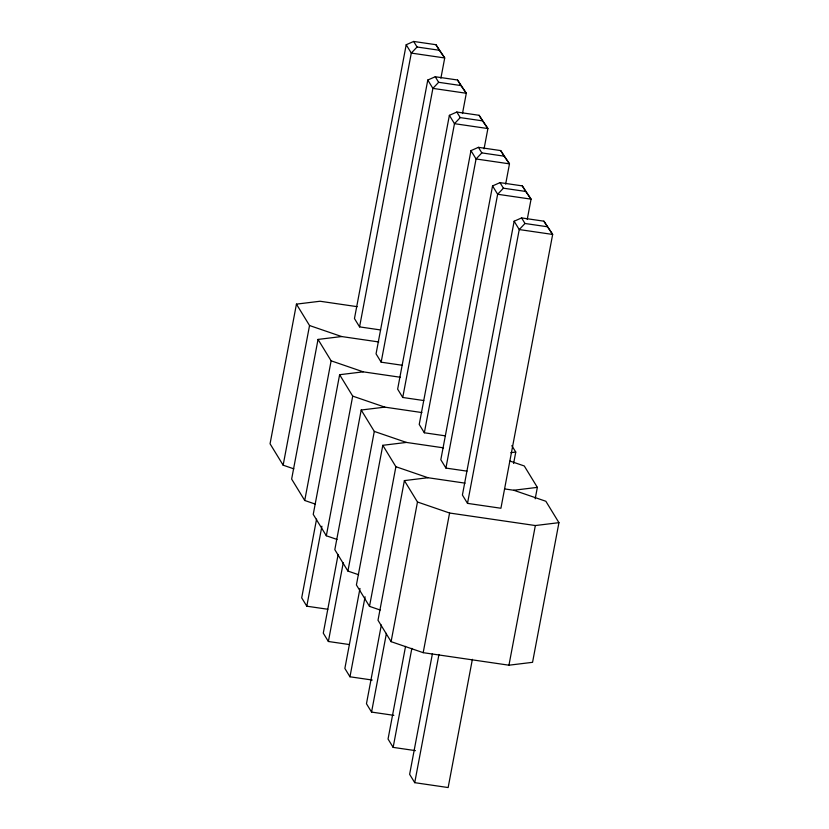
<?xml version="1.0" encoding="UTF-8"?>
<svg xmlns="http://www.w3.org/2000/svg" width="829" height="829" viewBox="0 0 829 829"><rect width="100%" height="100%" fill="white"/><g stroke="black" fill="none" stroke-linecap="round" stroke-linejoin="round"><path stroke-width="1.24" d="M357.164 306.668L320.046 301.248L296.44 304.129L270.057 443.784L283.145 465.183L293.849 468.851M283.145 465.183L309.538 325.528L296.44 304.129M378.76 341.962L341.631 336.543L318.035 339.424L291.642 479.079L304.73 500.478L315.434 504.146M304.73 500.478L331.123 360.822L318.035 339.424M400.345 377.257L363.216 371.838L339.621 374.718L313.238 514.374L326.325 535.772L337.02 539.441M316.564 519.141L301.694 597.854L306.792 606.196L327.828 609.263M440.883 78.247L444.717 57.968L435.94 44.704L413.661 41.45L406.2 44.745L354.46 318.554L359.568 326.885L380.604 329.963M306.792 606.196L321.901 526.208M359.568 326.885L411.298 53.087L417.06 47.004L439.339 50.258L444.717 57.968L411.298 53.087L406.2 44.745M326.325 535.772L352.708 396.117L339.621 374.718M421.93 412.562L384.811 407.132L361.206 410.013L334.823 549.668L347.911 571.067L358.615 574.735M338.149 554.435L323.279 633.149L328.377 641.491L349.413 644.558M462.478 113.542L466.302 93.262L457.525 79.998L435.246 76.745L427.785 80.04L376.055 353.848L381.153 362.18L402.189 365.257M328.377 641.491L343.247 562.777M381.153 362.18L432.893 88.382L438.645 82.299L460.924 85.553L466.302 93.262L432.893 88.382L427.785 80.04M347.911 571.067L374.293 431.412L361.206 410.013M443.525 447.857L406.397 442.427L382.801 445.308L356.408 584.963L369.496 606.362L380.2 610.03M359.983 588.466L344.864 668.443L349.962 676.785L372.242 680.039M484.063 148.837L487.898 128.557L479.11 115.293L456.831 112.039L449.38 115.335L397.64 389.143L402.739 397.474L423.785 400.552M349.962 676.785L365.081 596.797M402.739 397.474L454.479 123.676L460.24 117.604L482.509 120.858L487.898 128.557L454.479 123.676L449.38 115.335M369.496 606.362L395.889 466.706L382.801 445.308M465.11 483.152L427.982 477.722L404.386 480.602L378.003 620.258L391.091 641.656L423.184 652.672L508.954 665.2L532.56 662.319L558.943 522.664L545.855 501.265L513.752 490.25L504.799 488.944M381.33 625.025L366.459 703.738L371.558 712.08L393.837 715.334M505.649 184.131L509.483 163.852L500.706 150.588L478.426 147.334L470.965 150.629L419.225 424.438L424.334 432.779L445.37 435.847M371.558 712.08L386.428 633.366M424.334 432.779L476.064 158.971L481.825 152.899L504.105 156.153L509.483 163.852L476.064 158.971L470.965 150.629M391.091 641.656L417.474 502.001L404.386 480.602M405.557 646.361L388.045 739.033L393.143 747.375L415.422 750.628M527.234 219.426L531.068 199.147L522.291 185.883L500.011 182.629L492.55 185.924L440.821 459.732L445.919 468.074L466.955 471.141M393.143 747.375L411.858 648.351M445.919 468.074L497.649 194.266L503.41 188.193L525.69 191.447L531.068 199.147L497.649 194.266L492.55 185.924M423.184 652.672L449.577 513.016L417.474 502.001M432.417 653.718L409.63 774.327L414.728 782.669L448.147 787.55L472.375 659.324M514.146 221.219L462.406 495.027L467.504 503.369L500.923 508.25L552.663 234.441L543.876 221.177L521.596 217.923L514.146 221.219L519.244 229.56L467.504 503.369M414.728 782.669L438.955 654.444M513.607 463.504L515.762 452.074L511.835 445.66M535.192 498.799L537.358 487.369L524.27 465.971L510.001 461.079M508.954 665.2L535.347 525.545L558.943 522.664M547.275 226.742L524.995 223.488L519.244 229.56L552.663 234.441L543.876 221.177M510.799 452.686L515.762 452.074M513.752 490.25L537.358 487.369M449.577 513.016L535.347 525.545M309.538 325.528L341.631 336.543M331.123 360.822L363.216 371.838M352.708 396.117L384.811 407.132M374.293 431.412L406.397 442.427M395.889 466.706L427.982 477.722M435.94 44.704L439.339 50.258M457.525 79.998L460.924 85.553M479.11 115.293L482.509 120.858M500.706 150.588L504.105 156.153M522.291 185.883L525.69 191.447M413.661 41.45L417.06 47.004M435.246 76.745L438.645 82.299M456.831 112.039L460.24 117.604M478.426 147.334L481.825 152.899M500.011 182.629L503.41 188.193M521.596 217.923L524.995 223.488"/></g></svg>
